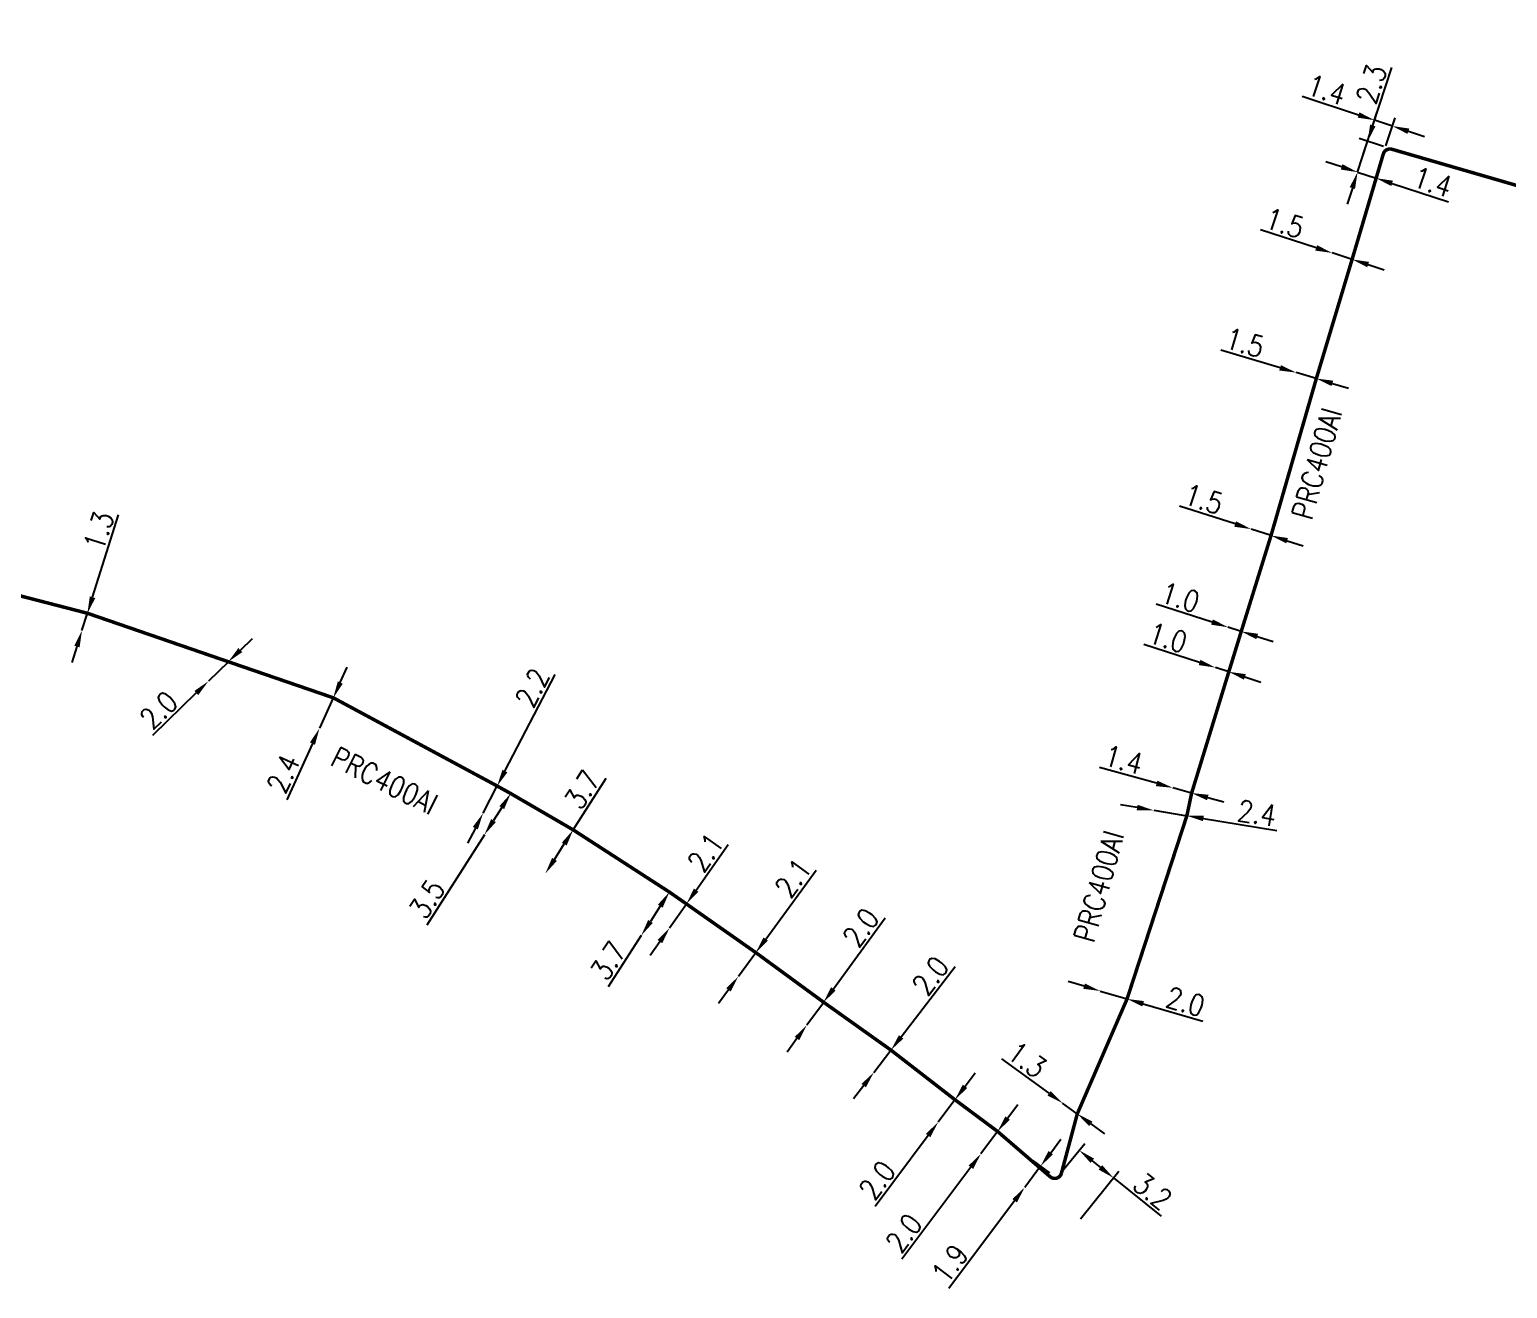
# Model space of a CAD drawing. Header units: millimetres. Extents: x 156382 to 158006, y 120998 to 122000.
# Drawn here: x 157105.6 to 157211.3, y 121206.2 to 121296.3 of the extents above; entities that cross this region are included whole.
import ezdxf
from ezdxf.enums import TextEntityAlignment as Align

# ---------------------------------------------------------------- set-up
doc = ezdxf.new("R2010")
doc.units = ezdxf.units.MM
doc.header["$PDMODE"] = 34
doc.layers.get('DEFPOINTS').update_dxf_attribs({"linetype": 'CONTINUOUS'})
doc.layers.add('M_110', color=1, linetype='M_ST_10')
doc.styles.get("Standard").update_dxf_attribs({"font": 'romans.shx', "width": 0.85})
doc.linetypes.add('M_ST_10', pattern='A,5,-0.3,["++",Standard,S=1,R=0,X=0,Y=-0.5],-2.8', length=8.1)
doc.dimstyles.get("Standard").update_dxf_attribs({"dimtxt": 1.5, "dimasz": 1.2, "dimexe": 0.625, "dimexo": 0.625, "dimgap": 0.25, "dimtad": 1, "dimdec": 1, "dimzin": 0, "dimdsep": 46, "dimtxsty": 'Standard', "dimcen": -0.5, "dimadec": 0, "dimazin": 0, "dimtfac": 1, "dimtdec": 1, "dimtmove": 0, "dimatfit": 3, "dimfxl": 0, "dimtolj": 1, "dimtzin": 0, "dimarcsym": 0})

# ---------------------------------------------------------------- blocks, each defined once
blk = doc.blocks.new('*D245')
at = {"layer": 'DEFPOINTS', "color": 0, "linetype": 'Continuous', "transparency": 16777216}
for p in [(157109.69, 121254.51), (157109.3, 121253.27), (157109.3, 121253.27)]:
    blk.add_point(p, dxfattribs=at)
at = {"layer": 'M_110', "color": 0, "linetype": 'Continuous', "lineweight": -2, "transparency": 16777216}
for p, q in [((157110.05, 121255.65), (157111.92, 121261.54)), ((157109.3, 121253.27), (157109.69, 121254.51)), ((157108.94, 121252.13), (157108.57, 121250.98))]:
    blk.add_line(p, q, dxfattribs=at)
at = {"layer": 'M_110', "color": 0, "linetype": 'Continuous', "transparency": 16777216}
for points in [[(157109.86, 121255.71), (157110.25, 121255.59), (157109.69, 121254.51)], [(157108.75, 121252.19), (157109.13, 121252.07), (157109.3, 121253.27)]]:
    blk.add_solid(points, dxfattribs=at)
at = {"layer": 'M_110', "color": 0, "linetype": 'Continuous', "transparency": 16777216, "insert": (157110.51, 121260.41), "char_height": 1.5, "attachment_point": 5, "rotation": 72.4121}
blk.add_mtext('\\A1;1.3', dxfattribs=at)
blk = doc.blocks.new('*D246')
at = {"layer": 'DEFPOINTS', "color": 0, "linetype": 'Continuous', "transparency": 16777216}
for p in [(157119.77, 121251.04), (157118.34, 121249.64), (157118.34, 121249.64)]:
    blk.add_point(p, dxfattribs=at)
at = {"layer": 'M_110', "color": 0, "linetype": 'Continuous', "lineweight": -2, "transparency": 16777216}
for p, q in [((157120.63, 121251.88), (157121.49, 121252.71)), ((157119.77, 121251.04), (157118.34, 121249.64)), ((157117.48, 121248.81), (157114.35, 121245.76))]:
    blk.add_line(p, q, dxfattribs=at)
at = {"layer": 'M_110', "color": 0, "linetype": 'Continuous', "transparency": 16777216}
for points in [[(157120.49, 121252.02), (157120.77, 121251.73), (157119.77, 121251.04)], [(157117.34, 121248.95), (157117.62, 121248.66), (157118.34, 121249.64)]]:
    blk.add_solid(points, dxfattribs=at)
at = {"layer": 'M_110', "color": 0, "linetype": 'Continuous', "transparency": 16777216, "insert": (157114.79, 121247.58), "char_height": 1.5, "attachment_point": 5, "rotation": 44.2591}
blk.add_mtext('\\A1;2.0', dxfattribs=at)
blk = doc.blocks.new('*D247')
at = {"layer": 'DEFPOINTS', "color": 0, "linetype": 'Continuous', "transparency": 16777216}
for p in [(157127.28, 121248.46), (157126.29, 121246.28), (157126.29, 121246.28)]:
    blk.add_point(p, dxfattribs=at)
at = {"layer": 'M_110', "color": 0, "linetype": 'Continuous', "lineweight": -2, "transparency": 16777216}
for p, q in [((157127.78, 121249.55), (157128.28, 121250.64)), ((157127.28, 121248.46), (157126.29, 121246.28)), ((157125.79, 121245.18), (157123.95, 121241.15))]:
    blk.add_line(p, q, dxfattribs=at)
at = {"layer": 'M_110', "color": 0, "linetype": 'Continuous', "transparency": 16777216}
for points in [[(157127.6, 121249.63), (157127.96, 121249.47), (157127.28, 121248.46)], [(157125.61, 121245.27), (157125.97, 121245.1), (157126.29, 121246.28)]]:
    blk.add_solid(points, dxfattribs=at)
at = {"layer": 'M_110', "color": 0, "linetype": 'Continuous', "transparency": 16777216, "insert": (157123.71, 121243.04), "char_height": 1.5, "attachment_point": 5, "rotation": 65.5055}
blk.add_mtext('\\A1;2.4', dxfattribs=at)
blk = doc.blocks.new('*D248')
at = {"layer": 'DEFPOINTS', "color": 0, "linetype": 'Continuous', "transparency": 16777216}
for p in [(157139, 121242.15), (157137.99, 121240.2), (157137.99, 121240.2)]:
    blk.add_point(p, dxfattribs=at)
at = {"layer": 'M_110', "color": 0, "linetype": 'Continuous', "lineweight": -2, "transparency": 16777216}
for p, q in [((157139.56, 121243.22), (157143.14, 121250.12)), ((157137.99, 121240.2), (157139, 121242.15)), ((157137.44, 121239.13), (157136.89, 121238.07))]:
    blk.add_line(p, q, dxfattribs=at)
at = {"layer": 'M_110', "color": 0, "linetype": 'Continuous', "transparency": 16777216}
for points in [[(157139.38, 121243.31), (157139.73, 121243.12), (157139, 121242.15)], [(157137.26, 121239.22), (157137.62, 121239.04), (157137.99, 121240.2)]]:
    blk.add_solid(points, dxfattribs=at)
at = {"layer": 'M_110', "color": 0, "linetype": 'Continuous', "transparency": 16777216, "insert": (157141.52, 121249.18), "char_height": 1.5, "attachment_point": 5, "rotation": 62.6011}
blk.add_mtext('\\A1;2.2', dxfattribs=at)
blk = doc.blocks.new('*D249')
at = {"layer": 'DEFPOINTS', "color": 0, "linetype": 'Continuous', "transparency": 16777216}
for p in [(157139.97, 121241.61), (157138.09, 121238.66), (157138.09, 121238.66)]:
    blk.add_point(p, dxfattribs=at)
at = {"layer": 'M_110', "color": 0, "linetype": 'Continuous', "lineweight": -2, "transparency": 16777216}
for p, q in [((157139.33, 121240.6), (157138.74, 121239.67)), ((157138.09, 121238.66), (157133.97, 121232.19))]:
    blk.add_line(p, q, dxfattribs=at)
at = {"layer": 'M_110', "color": 0, "linetype": 'Continuous', "transparency": 16777216}
for points in [[(157139.16, 121240.71), (157139.5, 121240.5), (157139.97, 121241.61)], [(157138.57, 121239.78), (157138.91, 121239.57), (157138.09, 121238.66)]]:
    blk.add_solid(points, dxfattribs=at)
at = {"layer": 'M_110', "color": 0, "linetype": 'Continuous', "transparency": 16777216, "insert": (157133.98, 121234.06), "char_height": 1.5, "attachment_point": 5, "rotation": 57.5142}
blk.add_mtext('\\A1;3.5', dxfattribs=at)
blk = doc.blocks.new('*D250')
at = {"layer": 'DEFPOINTS', "color": 0, "linetype": 'Continuous', "transparency": 16777216}
for p in [(157144.44, 121239.01), (157142.45, 121235.89), (157142.45, 121235.89)]:
    blk.add_point(p, dxfattribs=at)
at = {"layer": 'M_110', "color": 0, "linetype": 'Continuous', "lineweight": -2, "transparency": 16777216}
for p, q in [((157144.44, 121239.01), (157146.79, 121242.7)), ((157143.1, 121236.9), (157143.8, 121238))]:
    blk.add_line(p, q, dxfattribs=at)
at = {"layer": 'M_110', "color": 0, "linetype": 'Continuous', "transparency": 16777216}
for points in [[(157143.63, 121238.1), (157143.97, 121237.89), (157144.44, 121239.01)], [(157142.93, 121237.01), (157143.27, 121236.79), (157142.45, 121235.89)]]:
    blk.add_solid(points, dxfattribs=at)
at = {"layer": 'M_110', "color": 0, "linetype": 'Continuous', "transparency": 16777216, "insert": (157145.09, 121241.89), "char_height": 1.5, "attachment_point": 5, "rotation": 57.5142}
blk.add_mtext('\\A1;3.7', dxfattribs=at)
blk = doc.blocks.new('*D251')
at = {"layer": 'DEFPOINTS', "color": 0, "linetype": 'Continuous', "transparency": 16777216}
for p in [(157151.32, 121234.56), (157149.31, 121231.45), (157149.31, 121231.45)]:
    blk.add_point(p, dxfattribs=at)
at = {"layer": 'M_110', "color": 0, "linetype": 'Continuous', "lineweight": -2, "transparency": 16777216}
for p, q in [((157150.67, 121233.55), (157149.96, 121232.46)), ((157149.31, 121231.45), (157146.94, 121227.78))]:
    blk.add_line(p, q, dxfattribs=at)
at = {"layer": 'M_110', "color": 0, "linetype": 'Continuous', "transparency": 16777216}
for points in [[(157150.5, 121233.66), (157150.84, 121233.44), (157151.32, 121234.56)], [(157149.8, 121232.56), (157150.13, 121232.35), (157149.31, 121231.45)]]:
    blk.add_solid(points, dxfattribs=at)
at = {"layer": 'M_110', "color": 0, "linetype": 'Continuous', "transparency": 16777216, "insert": (157146.96, 121229.65), "char_height": 1.5, "attachment_point": 5, "rotation": 57.0941}
blk.add_mtext('\\A1;3.7', dxfattribs=at)
blk = doc.blocks.new('*D252')
at = {"layer": 'DEFPOINTS', "color": 0, "linetype": 'Continuous', "transparency": 16777216}
for p in [(157152.54, 121233.71), (157151.33, 121231.99), (157151.33, 121231.99)]:
    blk.add_point(p, dxfattribs=at)
at = {"layer": 'M_110', "color": 0, "linetype": 'Continuous', "lineweight": -2, "transparency": 16777216}
for p, q in [((157153.23, 121234.69), (157155.53, 121237.97)), ((157151.33, 121231.99), (157152.54, 121233.71)), ((157150.64, 121231.01), (157149.95, 121230.03))]:
    blk.add_line(p, q, dxfattribs=at)
at = {"layer": 'M_110', "color": 0, "linetype": 'Continuous', "transparency": 16777216}
for points in [[(157153.07, 121234.81), (157153.39, 121234.58), (157152.54, 121233.71)], [(157150.48, 121231.13), (157150.81, 121230.9), (157151.33, 121231.99)]]:
    blk.add_solid(points, dxfattribs=at)
at = {"layer": 'M_110', "color": 0, "linetype": 'Continuous', "transparency": 16777216, "insert": (157153.91, 121237.4), "char_height": 1.5, "attachment_point": 5, "rotation": 54.9106}
blk.add_mtext('\\A1;2.1', dxfattribs=at)
blk = doc.blocks.new('*D253')
at = {"layer": 'DEFPOINTS', "color": 0, "linetype": 'Continuous', "transparency": 16777216}
for p in [(157157.5, 121230.23), (157156.26, 121228.53), (157156.26, 121228.53)]:
    blk.add_point(p, dxfattribs=at)
at = {"layer": 'M_110', "color": 0, "linetype": 'Continuous', "lineweight": -2, "transparency": 16777216}
for p, q in [((157158.21, 121231.19), (157161.81, 121236.12)), ((157156.26, 121228.53), (157157.5, 121230.23)), ((157155.55, 121227.56), (157154.84, 121226.59))]:
    blk.add_line(p, q, dxfattribs=at)
at = {"layer": 'M_110', "color": 0, "linetype": 'Continuous', "transparency": 16777216}
for points in [[(157158.05, 121231.31), (157158.37, 121231.08), (157157.5, 121230.23)], [(157155.39, 121227.68), (157155.71, 121227.44), (157156.26, 121228.53)]]:
    blk.add_solid(points, dxfattribs=at)
at = {"layer": 'M_110', "color": 0, "linetype": 'Continuous', "transparency": 16777216, "insert": (157160.17, 121235.57), "char_height": 1.5, "attachment_point": 5, "rotation": 53.8147}
blk.add_mtext('\\A1;2.1', dxfattribs=at)
blk = doc.blocks.new('*D254')
at = {"layer": 'DEFPOINTS', "color": 0, "linetype": 'Continuous', "transparency": 16777216}
for p in [(157162.34, 121226.66), (157161.16, 121225.05), (157161.16, 121225.05)]:
    blk.add_point(p, dxfattribs=at)
at = {"layer": 'M_110', "color": 0, "linetype": 'Continuous', "lineweight": -2, "transparency": 16777216}
for p, q in [((157163.05, 121227.63), (157166.76, 121232.71)), ((157161.16, 121225.05), (157162.34, 121226.66)), ((157160.45, 121224.08), (157159.74, 121223.11))]:
    blk.add_line(p, q, dxfattribs=at)
at = {"layer": 'M_110', "color": 0, "linetype": 'Continuous', "transparency": 16777216}
for points in [[(157162.89, 121227.75), (157163.21, 121227.51), (157162.34, 121226.66)], [(157160.29, 121224.2), (157160.61, 121223.96), (157161.16, 121225.05)]]:
    blk.add_solid(points, dxfattribs=at)
at = {"layer": 'M_110', "color": 0, "linetype": 'Continuous', "transparency": 16777216, "insert": (157165.02, 121232.02), "char_height": 1.5, "attachment_point": 5, "rotation": 53.8147}
blk.add_mtext('\\A1;2.0', dxfattribs=at)
blk = doc.blocks.new('*D255')
at = {"layer": 'DEFPOINTS', "color": 0, "linetype": 'Continuous', "transparency": 16777216}
for p in [(157167.17, 121223.25), (157165.95, 121221.66), (157165.95, 121221.66)]:
    blk.add_point(p, dxfattribs=at)
at = {"layer": 'M_110', "color": 0, "linetype": 'Continuous', "lineweight": -2, "transparency": 16777216}
for p, q in [((157167.9, 121224.2), (157171.76, 121229.23)), ((157165.95, 121221.66), (157167.17, 121223.25)), ((157165.22, 121220.71), (157164.49, 121219.76))]:
    blk.add_line(p, q, dxfattribs=at)
at = {"layer": 'M_110', "color": 0, "linetype": 'Continuous', "transparency": 16777216}
for points in [[(157167.74, 121224.32), (157168.06, 121224.08), (157167.17, 121223.25)], [(157165.06, 121220.83), (157165.38, 121220.59), (157165.95, 121221.66)]]:
    blk.add_solid(points, dxfattribs=at)
at = {"layer": 'M_110', "color": 0, "linetype": 'Continuous', "transparency": 16777216, "insert": (157170, 121228.58), "char_height": 1.5, "attachment_point": 5, "rotation": 52.4601}
blk.add_mtext('\\A1;2.0', dxfattribs=at)
blk = doc.blocks.new('*D256')
at = {"layer": 'DEFPOINTS', "color": 0, "linetype": 'Continuous', "transparency": 16777216}
for p in [(157171.75, 121219.7), (157170.55, 121218.1), (157170.55, 121218.1)]:
    blk.add_point(p, dxfattribs=at)
at = {"layer": 'M_110', "color": 0, "linetype": 'Continuous', "lineweight": -2, "transparency": 16777216}
for p, q in [((157172.47, 121220.66), (157173.19, 121221.62)), ((157171.75, 121219.7), (157170.55, 121218.1)), ((157169.83, 121217.14), (157166.04, 121212.07))]:
    blk.add_line(p, q, dxfattribs=at)
at = {"layer": 'M_110', "color": 0, "linetype": 'Continuous', "transparency": 16777216}
for points in [[(157172.31, 121220.78), (157172.63, 121220.54), (157171.75, 121219.7)], [(157169.67, 121217.26), (157169.99, 121217.02), (157170.55, 121218.1)]]:
    blk.add_solid(points, dxfattribs=at)
at = {"layer": 'M_110', "color": 0, "linetype": 'Continuous', "transparency": 16777216, "insert": (157166.19, 121213.94), "char_height": 1.5, "attachment_point": 5, "rotation": 53.1429}
blk.add_mtext('\\A1;2.0', dxfattribs=at)
blk = doc.blocks.new('*D257')
at = {"layer": 'DEFPOINTS', "color": 0, "linetype": 'Continuous', "transparency": 16777216}
for p in [(157174.8, 121217.43), (157173.61, 121215.83), (157173.61, 121215.83)]:
    blk.add_point(p, dxfattribs=at)
at = {"layer": 'M_110', "color": 0, "linetype": 'Continuous', "lineweight": -2, "transparency": 16777216}
for p, q in [((157175.52, 121218.39), (157176.24, 121219.35)), ((157174.8, 121217.43), (157173.61, 121215.83)), ((157172.89, 121214.87), (157167.95, 121208.29))]:
    blk.add_line(p, q, dxfattribs=at)
at = {"layer": 'M_110', "color": 0, "linetype": 'Continuous', "transparency": 16777216}
for points in [[(157175.36, 121218.51), (157175.68, 121218.27), (157174.8, 121217.43)], [(157172.73, 121214.99), (157173.05, 121214.75), (157173.61, 121215.83)]]:
    blk.add_solid(points, dxfattribs=at)
at = {"layer": 'M_110', "color": 0, "linetype": 'Continuous', "transparency": 16777216, "insert": (157168.1, 121210.16), "char_height": 1.5, "attachment_point": 5, "rotation": 53.1429}
blk.add_mtext('\\A1;2.0', dxfattribs=at)
blk = doc.blocks.new('*D258')
at = {"layer": 'DEFPOINTS', "color": 0, "linetype": 'Continuous', "transparency": 16777216}
for p in [(157179.03, 121214.09), (157176.74, 121213.43), (157176.74, 121213.43)]:
    blk.add_point(p, dxfattribs=at)
at = {"layer": 'M_110', "color": 0, "linetype": 'Continuous', "lineweight": -2, "transparency": 16777216}
for p, q in [((157178.6, 121215.91), (157179.32, 121216.87)), ((157177.88, 121214.95), (157176.74, 121213.43)), ((157178.53, 121214.47), (157177.38, 121215.33)), ((157176.02, 121212.47), (157171.32, 121206.2))]:
    blk.add_line(p, q, dxfattribs=at)
at = {"layer": 'M_110', "color": 0, "linetype": 'Continuous', "transparency": 16777216}
for points in [[(157178.44, 121216.03), (157178.76, 121215.79), (157177.88, 121214.95)], [(157175.86, 121212.59), (157176.18, 121212.35), (157176.74, 121213.43)]]:
    blk.add_solid(points, dxfattribs=at)
at = {"layer": 'M_110', "color": 0, "linetype": 'Continuous', "transparency": 16777216, "insert": (157171.39, 121207.97), "char_height": 1.5, "attachment_point": 5, "rotation": 53.1429}
blk.add_mtext('\\A1;1.9', dxfattribs=at)
blk = doc.blocks.new('*D259')
at = {"layer": 'DEFPOINTS', "color": 0, "linetype": 'Continuous', "transparency": 16777216}
for p in [(157182.14, 121227.48), (157182.14, 121227.48), (157184.06, 121226.91)]:
    blk.add_point(p, dxfattribs=at)
at = {"layer": 'M_110', "color": 0, "linetype": 'Continuous', "lineweight": -2, "transparency": 16777216}
for p, q in [((157180.99, 121227.83), (157179.84, 121228.17)), ((157182.14, 121227.48), (157184.06, 121226.91)), ((157185.21, 121226.57), (157189.47, 121225.31))]:
    blk.add_line(p, q, dxfattribs=at)
at = {"layer": 'M_110', "color": 0, "linetype": 'Continuous', "transparency": 16777216}
for points in [[(157181.05, 121228.02), (157180.93, 121227.64), (157182.14, 121227.48)], [(157185.27, 121226.76), (157185.15, 121226.38), (157184.06, 121226.91)]]:
    blk.add_solid(points, dxfattribs=at)
at = {"layer": 'M_110', "color": 0, "linetype": 'Continuous', "transparency": 16777216, "insert": (157188.24, 121226.72), "char_height": 1.5, "attachment_point": 5, "rotation": 343.4424}
blk.add_mtext('\\A1;2.0', dxfattribs=at)
blk = doc.blocks.new('*D260')
at = {"layer": 'DEFPOINTS', "color": 0, "linetype": 'Continuous', "transparency": 16777216}
for p in [(157185.97, 121240.41), (157185.97, 121240.41), (157188.34, 121240.02)]:
    blk.add_point(p, dxfattribs=at)
at = {"layer": 'M_110', "color": 0, "linetype": 'Continuous', "lineweight": -2, "transparency": 16777216}
for p, q in [((157184.79, 121240.61), (157183.6, 121240.8)), ((157185.97, 121240.41), (157188.34, 121240.02)), ((157189.52, 121239.83), (157194.78, 121238.96))]:
    blk.add_line(p, q, dxfattribs=at)
at = {"layer": 'M_110', "color": 0, "linetype": 'Continuous', "transparency": 16777216}
for points in [[(157184.82, 121240.8), (157184.75, 121240.41), (157185.97, 121240.41)], [(157189.55, 121240.03), (157189.49, 121239.63), (157188.34, 121240.02)]]:
    blk.add_solid(points, dxfattribs=at)
at = {"layer": 'M_110', "color": 0, "linetype": 'Continuous', "transparency": 16777216, "insert": (157193.35, 121240.21), "char_height": 1.5, "attachment_point": 5, "rotation": 350.6508}
blk.add_mtext('\\A1;2.4', dxfattribs=at)
blk = doc.blocks.new('*D261')
at = {"layer": 'DEFPOINTS', "color": 0, "linetype": 'Continuous', "transparency": 16777216}
for p in [(157190.39, 121250.62), (157190.39, 121250.62), (157191.34, 121250.32)]:
    blk.add_point(p, dxfattribs=at)
at = {"layer": 'M_110', "color": 0, "linetype": 'Continuous', "lineweight": -2, "transparency": 16777216}
for p, q in [((157189.25, 121250.99), (157185.26, 121252.27)), ((157191.34, 121250.32), (157190.39, 121250.62)), ((157192.49, 121249.95), (157193.63, 121249.59))]:
    blk.add_line(p, q, dxfattribs=at)
at = {"layer": 'M_110', "color": 0, "linetype": 'Continuous', "transparency": 16777216}
for points in [[(157189.31, 121251.18), (157189.19, 121250.8), (157190.39, 121250.62)], [(157192.55, 121250.15), (157192.42, 121249.76), (157191.34, 121250.32)]]:
    blk.add_solid(points, dxfattribs=at)
at = {"layer": 'M_110', "color": 0, "linetype": 'Continuous', "transparency": 16777216, "insert": (157186.98, 121252.76), "char_height": 1.5, "attachment_point": 5, "rotation": 342.277}
blk.add_mtext('\\A1;1.0', dxfattribs=at)
blk = doc.blocks.new('*D262')
at = {"layer": 'DEFPOINTS', "color": 0, "linetype": 'Continuous', "transparency": 16777216}
for p in [(157191.28, 121253.51), (157191.28, 121253.51), (157192.23, 121253.21)]:
    blk.add_point(p, dxfattribs=at)
at = {"layer": 'M_110', "color": 0, "linetype": 'Continuous', "lineweight": -2, "transparency": 16777216}
for p, q in [((157190.14, 121253.88), (157186.15, 121255.16)), ((157192.23, 121253.21), (157191.28, 121253.51)), ((157193.38, 121252.85), (157194.52, 121252.48))]:
    blk.add_line(p, q, dxfattribs=at)
at = {"layer": 'M_110', "color": 0, "linetype": 'Continuous', "transparency": 16777216}
for points in [[(157190.2, 121254.07), (157190.08, 121253.69), (157191.28, 121253.51)], [(157193.44, 121253.04), (157193.31, 121252.65), (157192.23, 121253.21)]]:
    blk.add_solid(points, dxfattribs=at)
at = {"layer": 'M_110', "color": 0, "linetype": 'Continuous', "transparency": 16777216, "insert": (157187.87, 121255.65), "char_height": 1.5, "attachment_point": 5, "rotation": 342.277}
blk.add_mtext('\\A1;1.0', dxfattribs=at)
blk = doc.blocks.new('*D263')
at = {"layer": 'DEFPOINTS', "color": 0, "linetype": 'Continuous', "transparency": 16777216}
for p in [(157192.94, 121260.53), (157192.94, 121260.53), (157194.36, 121260.07)]:
    blk.add_point(p, dxfattribs=at)
at = {"layer": 'M_110', "color": 0, "linetype": 'Continuous', "lineweight": -2, "transparency": 16777216}
for p, q in [((157191.79, 121260.9), (157187.81, 121262.18)), ((157194.36, 121260.07), (157192.94, 121260.53)), ((157195.51, 121259.7), (157196.65, 121259.33))]:
    blk.add_line(p, q, dxfattribs=at)
at = {"layer": 'M_110', "color": 0, "linetype": 'Continuous', "transparency": 16777216}
for points in [[(157191.86, 121261.09), (157191.73, 121260.7), (157192.94, 121260.53)], [(157195.57, 121259.89), (157195.45, 121259.51), (157194.36, 121260.07)]]:
    blk.add_solid(points, dxfattribs=at)
at = {"layer": 'M_110', "color": 0, "linetype": 'Continuous', "transparency": 16777216, "insert": (157189.54, 121262.67), "char_height": 1.5, "attachment_point": 5, "rotation": 342.1552}
blk.add_mtext('\\A1;1.5', dxfattribs=at)
blk = doc.blocks.new('*D264')
at = {"layer": 'DEFPOINTS', "color": 0, "linetype": 'Continuous', "transparency": 16777216}
for p in [(157196.16, 121271.73), (157196.16, 121271.73), (157197.6, 121271.3)]:
    blk.add_point(p, dxfattribs=at)
at = {"layer": 'M_110', "color": 0, "linetype": 'Continuous', "lineweight": -2, "transparency": 16777216}
for p, q in [((157195.01, 121272.07), (157190.78, 121273.33)), ((157197.6, 121271.3), (157196.16, 121271.73)), ((157198.75, 121270.96), (157199.9, 121270.62))]:
    blk.add_line(p, q, dxfattribs=at)
at = {"layer": 'M_110', "color": 0, "linetype": 'Continuous', "transparency": 16777216}
for points in [[(157195.07, 121272.26), (157194.95, 121271.88), (157196.16, 121271.73)], [(157198.81, 121271.15), (157198.69, 121270.77), (157197.6, 121271.3)]]:
    blk.add_solid(points, dxfattribs=at)
at = {"layer": 'M_110', "color": 0, "linetype": 'Continuous', "transparency": 16777216, "insert": (157192.49, 121273.87), "char_height": 1.5, "attachment_point": 5, "rotation": 343.4039}
blk.add_mtext('\\A1;1.5', dxfattribs=at)
blk = doc.blocks.new('*D265')
at = {"layer": 'DEFPOINTS', "color": 0, "linetype": 'Continuous', "transparency": 16777216}
for p in [(157198.74, 121280.29), (157198.74, 121280.29), (157200.16, 121279.83)]:
    blk.add_point(p, dxfattribs=at)
at = {"layer": 'M_110', "color": 0, "linetype": 'Continuous', "lineweight": -2, "transparency": 16777216}
for p, q in [((157197.59, 121280.65), (157193.61, 121281.94)), ((157200.16, 121279.83), (157198.74, 121280.29)), ((157201.31, 121279.46), (157202.45, 121279.09))]:
    blk.add_line(p, q, dxfattribs=at)
at = {"layer": 'M_110', "color": 0, "linetype": 'Continuous', "transparency": 16777216}
for points in [[(157197.66, 121280.84), (157197.53, 121280.46), (157198.74, 121280.29)], [(157201.37, 121279.65), (157201.24, 121279.27), (157200.16, 121279.83)]]:
    blk.add_solid(points, dxfattribs=at)
at = {"layer": 'M_110', "color": 0, "linetype": 'Continuous', "transparency": 16777216, "insert": (157195.34, 121282.43), "char_height": 1.5, "attachment_point": 5, "rotation": 342.1441}
blk.add_mtext('\\A1;1.5', dxfattribs=at)
blk = doc.blocks.new('*D269')
at = {"layer": 'DEFPOINTS', "color": 0, "linetype": 'Continuous', "transparency": 16777216}
for p in [(157201.76, 121289.79), (157202.39, 121287.37), (157200.55, 121286.07)]:
    blk.add_point(p, dxfattribs=at)
at = {"layer": 'M_110', "color": 0, "linetype": 'Continuous', "lineweight": -2, "transparency": 16777216}
for p, q in [((157200.62, 121290.16), (157196.58, 121291.48)), ((157200.74, 121286.67), (157201.96, 121290.39)), ((157203.04, 121289.37), (157201.76, 121289.79)), ((157202.58, 121287.96), (157203.24, 121289.97)), ((157204.19, 121289), (157205.33, 121288.63))]:
    blk.add_line(p, q, dxfattribs=at)
at = {"layer": 'M_110', "color": 0, "linetype": 'Continuous', "transparency": 16777216}
for points in [[(157200.68, 121290.35), (157200.56, 121289.97), (157201.76, 121289.79)], [(157204.25, 121289.19), (157204.12, 121288.81), (157203.04, 121289.37)]]:
    blk.add_solid(points, dxfattribs=at)
at = {"layer": 'M_110', "color": 0, "linetype": 'Continuous', "transparency": 16777216, "insert": (157198.34, 121291.96), "char_height": 1.5, "attachment_point": 5, "rotation": 341.9153}
blk.add_mtext('\\A1;1.4', dxfattribs=at)
blk = doc.blocks.new('*D270')
at = {"layer": 'DEFPOINTS', "color": 0, "linetype": 'Continuous', "transparency": 16777216}
for p in [(157203.01, 121287.71), (157200.55, 121286.07), (157200.55, 121286.07)]:
    blk.add_point(p, dxfattribs=at)
at = {"layer": 'M_110', "color": 0, "linetype": 'Continuous', "lineweight": -2, "transparency": 16777216}
for p, q in [((157201.64, 121289.41), (157203, 121293.57)), ((157200.55, 121286.07), (157201.27, 121288.27)), ((157202.41, 121287.9), (157200.67, 121288.47)), ((157200.18, 121284.93), (157199.8, 121283.79))]:
    blk.add_line(p, q, dxfattribs=at)
at = {"layer": 'M_110', "color": 0, "linetype": 'Continuous', "transparency": 16777216}
for points in [[(157201.45, 121289.48), (157201.83, 121289.35), (157201.27, 121288.27)], [(157199.99, 121285), (157200.37, 121284.87), (157200.55, 121286.07)]]:
    blk.add_solid(points, dxfattribs=at)
at = {"layer": 'M_110', "color": 0, "linetype": 'Continuous', "transparency": 16777216, "insert": (157201.55, 121292.37), "char_height": 1.5, "attachment_point": 5, "rotation": 71.9153}
blk.add_mtext('\\A1;2.3', dxfattribs=at)
blk = doc.blocks.new('*D290')
at = {"layer": 'DEFPOINTS', "color": 0, "linetype": 'Continuous', "transparency": 16777216}
for p in [(157179.45, 121219.45), (157179.45, 121219.45), (157180.5, 121218.69)]:
    blk.add_point(p, dxfattribs=at)
at = {"layer": 'M_110', "color": 0, "linetype": 'Continuous', "lineweight": -2, "transparency": 16777216}
for p, q in [((157178.48, 121220.16), (157175.1, 121222.63)), ((157180.5, 121218.69), (157179.45, 121219.45)), ((157181.47, 121217.98), (157182.44, 121217.27))]:
    blk.add_line(p, q, dxfattribs=at)
at = {"layer": 'M_110', "color": 0, "linetype": 'Continuous', "transparency": 16777216}
for points in [[(157178.6, 121220.32), (157178.37, 121220), (157179.45, 121219.45)], [(157181.59, 121218.14), (157181.35, 121217.82), (157180.5, 121218.69)]]:
    blk.add_solid(points, dxfattribs=at)
at = {"layer": 'M_110', "color": 0, "linetype": 'Continuous', "transparency": 16777216, "insert": (157176.9, 121222.56), "char_height": 1.5, "attachment_point": 5, "rotation": 323.8368}
blk.add_mtext('\\A1;1.3', dxfattribs=at)
blk = doc.blocks.new('*D293')
at = {"layer": 'DEFPOINTS', "color": 0, "linetype": 'Continuous', "transparency": 16777216}
for p in [(157200.55, 121286.07), (157200.55, 121286.07), (157201.88, 121285.64)]:
    blk.add_point(p, dxfattribs=at)
at = {"layer": 'M_110', "color": 0, "linetype": 'Continuous', "lineweight": -2, "transparency": 16777216}
for p, q in [((157199.41, 121286.45), (157198.27, 121286.82)), ((157200.55, 121286.07), (157201.88, 121285.64)), ((157203.02, 121285.27), (157207.06, 121283.95))]:
    blk.add_line(p, q, dxfattribs=at)
at = {"layer": 'M_110', "color": 0, "linetype": 'Continuous', "transparency": 16777216}
for points in [[(157199.47, 121286.64), (157199.35, 121286.26), (157200.55, 121286.07)], [(157203.08, 121285.46), (157202.96, 121285.08), (157201.88, 121285.64)]]:
    blk.add_solid(points, dxfattribs=at)
at = {"layer": 'M_110', "color": 0, "linetype": 'Continuous', "transparency": 16777216, "insert": (157205.92, 121285.37), "char_height": 1.5, "attachment_point": 5, "rotation": 341.9153}
blk.add_mtext('\\A1;1.4', dxfattribs=at)
blk = doc.blocks.new('*D294')
at = {"layer": 'DEFPOINTS', "color": 0, "linetype": 'Continuous', "transparency": 16777216}
for p in [(157187.33, 121242.02), (157187.33, 121242.02), (157188.68, 121241.64)]:
    blk.add_point(p, dxfattribs=at)
at = {"layer": 'M_110', "color": 0, "linetype": 'Continuous', "lineweight": -2, "transparency": 16777216}
for p, q in [((157186.17, 121242.34), (157182.08, 121243.47)), ((157188.68, 121241.64), (157187.33, 121242.02)), ((157189.84, 121241.32), (157190.99, 121241.01))]:
    blk.add_line(p, q, dxfattribs=at)
at = {"layer": 'M_110', "color": 0, "linetype": 'Continuous', "transparency": 16777216}
for points in [[(157186.23, 121242.53), (157186.12, 121242.14), (157187.33, 121242.02)], [(157189.89, 121241.52), (157189.78, 121241.13), (157188.68, 121241.64)]]:
    blk.add_solid(points, dxfattribs=at)
at = {"layer": 'M_110', "color": 0, "linetype": 'Continuous', "transparency": 16777216, "insert": (157183.81, 121244.03), "char_height": 1.5, "attachment_point": 5, "rotation": 344.5488}
blk.add_mtext('\\A1;1.4', dxfattribs=at)
blk = doc.blocks.new('*D299')
at = {"layer": 'DEFPOINTS', "color": 0, "linetype": 'Continuous', "transparency": 16777216}
for p in [(157179.03, 121214.09), (157183.09, 121214.11), (157180.33, 121210.68)]:
    blk.add_point(p, dxfattribs=at)
at = {"layer": 'M_110', "color": 0, "linetype": 'Continuous', "lineweight": -2, "transparency": 16777216}
for p, q in [((157179.42, 121214.58), (157181.03, 121216.57)), ((157181.57, 121215.33), (157182.16, 121214.86)), ((157180.72, 121211.17), (157183.48, 121214.59)), ((157183.09, 121214.11), (157186.49, 121211.36))]:
    blk.add_line(p, q, dxfattribs=at)
at = {"layer": 'M_110', "color": 0, "linetype": 'Continuous', "transparency": 16777216}
for points in [[(157181.7, 121215.49), (157181.45, 121215.18), (157180.64, 121216.08)], [(157182.28, 121215.02), (157182.03, 121214.7), (157183.09, 121214.11)]]:
    blk.add_solid(points, dxfattribs=at)
at = {"layer": 'M_110', "color": 0, "linetype": 'Continuous', "transparency": 16777216, "insert": (157185.89, 121213.14), "char_height": 1.5, "attachment_point": 5, "rotation": 321.098}
blk.add_mtext('\\A1;3.2', dxfattribs=at)

msp = doc.modelspace()

# ---------------------------------------------------------------- linework, layer by layer
at = {"layer": 'M_110', "const_width": 0.25, "flags": 128}
msp.add_lwpolyline([(157340.78, 121293.01), (157335.75, 121296.08, 0.400269), (157335.08, 121295.93), (157334.16, 121294.59), (157331.1, 121290.06), (157329.38, 121287.24), (157324.93, 121280.01), (157315.65, 121265.77), (157313.08, 121263.17), (157310.75, 121262.33, 0.21345), (157310.46, 121262.05), (157307.29, 121254.2, -0.441779), (157306.68, 121253.94), (157304.26, 121254.71), (157299.44, 121256.14), (157293.17, 121258.25), (157288.14, 121259.92), (157284.18, 121261.3), (157279.41, 121262.95), (157270.59, 121265.88), (157265.51, 121267.63), (157260.33, 121269.33), (157253.97, 121271.54), (157244.84, 121274.59), (157228.82, 121280.14), (157223.35, 121281.86), (157220.13, 121282.74), (157203.01, 121287.71, 0.412779), (157202.39, 121287.37), (157201.88, 121285.64), (157200.16, 121279.83), (157197.6, 121271.3), (157194.36, 121260.07), (157192.23, 121253.21), (157191.34, 121250.32), (157188.68, 121241.64), (157188.34, 121240.02), (157184.06, 121226.91), (157180.5, 121218.69), (157179.36, 121214.42, -0.523691), (157178.57, 121214.18), (157174.8, 121217.43), (157174.8, 121217.43), (157171.75, 121219.7), (157167.17, 121223.25), (157162.35, 121226.68), (157157.5, 121230.23), (157152.54, 121233.71), (157151.32, 121234.56), (157144.44, 121239.01), (157139.97, 121241.61), (157139, 121242.15), (157127.28, 121248.46), (157119.77, 121251.04), (157109.69, 121254.51), (157103.43, 121256.13), (157092.14, 121262.07), (157085.18, 121266.35), (157082.68, 121268.01), (157081.52, 121268.52), (157076.4, 121271.8), (157071.46, 121275.13), (157062.6, 121281.29), (157059.45, 121283.43), (157056, 121285.98), (157051.02, 121289.4, 0.109169), (157046.42, 121289.89, 0.045181), (157043.41, 121289.42), (157040.19, 121288.02), (157035.1, 121285.63), (157033.07, 121284.65, -0.145504), (157032.79, 121284.6, -0.044685), (157029.41, 121285.35, 0.118283), (157026.44, 121285.56, -0.020721), (157023.93, 121285.24, -0.088438), (157020.84, 121285.54, -0.027205), (157015.99, 121287.17), (157009.1, 121289.93), (157005.4, 121291.76), (157000.56, 121293.76), (157000, 121293.99)], format="xyb", dxfattribs=at)

# ---------------------------------------------------------------- texts
at = {"layer": 'M_110', "linetype": 'Continuous', "width": 0.85}
for rotation, p in [(74.3162, (157197.64, 121265.23)), (333.3297, (157130.92, 121242.54)), (74.3162, (157182.05, 121234.97))]:
    msp.add_text('PRC400Al', height=1.5, rotation=rotation, dxfattribs=at).set_placement(p, align=Align.MIDDLE)

# ---------------------------------------------------------------- dimensions: what is measured, and where the dimension line sits
at = {"layer": 'M_110', "linetype": 'Continuous'}
for base, p1, angle, text, picture, middle in [((157200.55, 121286.07), (157203.01, 121287.71), 71.9153, '2.3', '*D270', (157202.5, 121292.06)), ((157201.76, 121289.79), (157202.39, 121287.37), 341.9153, '1.4', '*D269', (157198.03, 121291.01))]:
    dim = msp.add_linear_dim(base=base, p1=p1, p2=(157200.55, 121286.07), angle=angle, text=text, dimstyle='Standard', dxfattribs=at)
    dim.commit()
    dim.dimension.update_dxf_attribs({"geometry": picture, "text_midpoint": middle, "dimtype": 160})
for base, p1, p2, angle, picture, middle in [((157200.55, 121286.07), (157201.88, 121285.64), (157200.55, 121286.07), 341.9153, '*D293', (157205.61, 121284.42)), ((157198.74, 121280.29), (157200.16, 121279.83), (157198.74, 121280.29), 342.1441, '*D265', (157195.03, 121281.48)), ((157196.16, 121271.73), (157197.6, 121271.3), (157196.16, 121271.73), 343.4039, '*D264', (157192.21, 121272.91)), ((157192.94, 121260.53), (157194.36, 121260.07), (157192.94, 121260.53), 342.1552, '*D263', (157189.23, 121261.72)), ((157109.3, 121253.27), (157109.69, 121254.51), (157109.3, 121253.27), 72.4121, '*D245', (157111.47, 121260.11)), ((157191.28, 121253.51), (157192.23, 121253.21), (157191.28, 121253.51), 342.277, '*D262', (157187.57, 121254.7)), ((157190.39, 121250.62), (157191.34, 121250.32), (157190.39, 121250.62), 342.277, '*D261', (157186.68, 121251.81)), ((157118.34, 121249.64), (157119.77, 121251.04), (157118.34, 121249.64), 44.2591, '*D246', (157115.48, 121246.86)), ((157126.29, 121246.28), (157127.28, 121248.46), (157126.29, 121246.28), 65.5055, '*D247', (157124.62, 121242.62)), ((157137.99, 121240.2), (157139, 121242.15), (157137.99, 121240.2), 62.6011, '*D248', (157142.41, 121248.72)), ((157187.33, 121242.02), (157188.68, 121241.64), (157187.33, 121242.02), 344.5488, '*D294', (157183.55, 121243.06)), ((157142.45, 121235.89), (157144.44, 121239.01), (157142.45, 121235.89), 57.5142, '*D250', (157145.94, 121241.36)), ((157138.09, 121238.66), (157139.97, 121241.61), (157138.09, 121238.66), 57.5142, '*D249', (157134.83, 121233.53)), ((157185.97, 121240.41), (157188.34, 121240.02), (157185.97, 121240.41), 350.6508, '*D260', (157193.18, 121239.22)), ((157151.33, 121231.99), (157152.54, 121233.71), (157151.33, 121231.99), 54.9106, '*D252', (157154.73, 121236.82)), ((157156.26, 121228.53), (157157.5, 121230.23), (157156.26, 121228.53), 53.8147, '*D253', (157160.98, 121234.98)), ((157149.31, 121231.45), (157151.32, 121234.56), (157149.31, 121231.45), 57.0941, '*D251', (157147.8, 121229.11)), ((157161.16, 121225.05), (157162.34, 121226.66), (157161.16, 121225.05), 53.8147, '*D254', (157165.83, 121231.43)), ((157165.95, 121221.66), (157167.17, 121223.25), (157165.95, 121221.66), 52.4601, '*D255', (157170.79, 121227.97)), ((157182.14, 121227.48), (157184.06, 121226.91), (157182.14, 121227.48), 343.4424, '*D259', (157187.95, 121225.76)), ((157179.45, 121219.45), (157180.5, 121218.69), (157179.45, 121219.45), 323.8368, '*D290', (157176.31, 121221.75)), ((157170.55, 121218.1), (157171.75, 121219.7), (157170.55, 121218.1), 53.1429, '*D256', (157166.99, 121213.34)), ((157173.61, 121215.83), (157174.8, 121217.43), (157173.61, 121215.83), 53.1429, '*D257', (157168.9, 121209.56)), ((157176.74, 121213.43), (157179.03, 121214.09), (157176.74, 121213.43), 53.1429, '*D258', (157172.19, 121207.37)), ((157183.0904, 121214.1063), (157179.0306, 121214.0914), (157180.3271, 121210.682), 141.098, '*D299', (157185.2583, 121212.3569))]:
    dim = msp.add_linear_dim(base=base, p1=p1, p2=p2, angle=angle, dimstyle='Standard', dxfattribs=at)
    dim.commit()
    dim.dimension.update_dxf_attribs({"geometry": picture, "text_midpoint": middle, "dimtype": 160})

doc.saveas('drawing.dxf')
